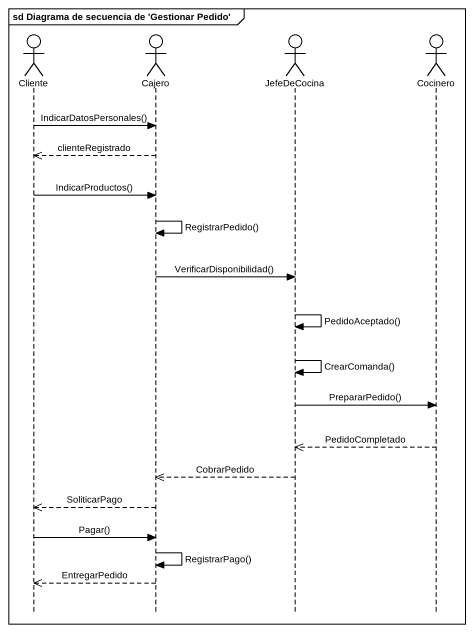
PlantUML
@startuml
mainframe sd Diagrama de secuencia de 'Gestionar Pedido'
hide footbox
actor Cliente
actor Cajero
actor JefeDeCocina
actor Cocinero

Cliente -> Cajero : IndicarDatosPersonales()
Cajero -->> Cliente : clienteRegistrado
Cliente -> Cajero : IndicarProductos()
Cajero -> Cajero : RegistrarPedido()
Cajero -> JefeDeCocina : VerificarDisponibilidad()
JefeDeCocina -> JefeDeCocina : PedidoAceptado()
JefeDeCocina -> JefeDeCocina : CrearComanda()
JefeDeCocina -> Cocinero : PrepararPedido()
Cocinero -->> JefeDeCocina : PedidoCompletado
JefeDeCocina -->> Cajero : CobrarPedido
Cajero -->> Cliente : SoliticarPago
Cliente -> Cajero : Pagar()
Cajero -> Cajero : RegistrarPago()
Cajero -->> Cliente : EntregarPedido
@enduml
